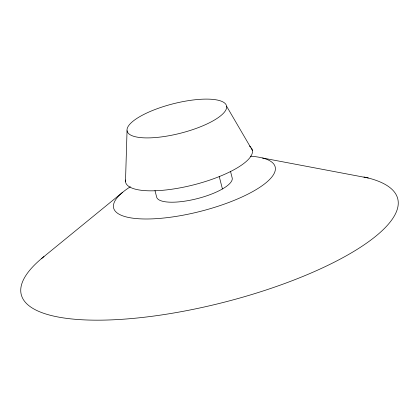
<?xml version="1.0" encoding="UTF-8"?>
<svg xmlns="http://www.w3.org/2000/svg" width="419" height="419" viewBox="0 0 419 419"><rect width="100%" height="100%" fill="white"/><g stroke="black" fill="none" stroke-linecap="round" stroke-linejoin="round"><path stroke-width="0.63" d="M125.485 181.726L127.046 130.759M41.748 258.387L122.432 192.483M262.545 158L368.327 178.012M226.611 106.258A51.286 15.168 -14.3 0 1 153.977 137.662A51.286 15.168 -14.3 0 1 149.897 111.606A51.286 15.168 -14.3 0 1 226.611 106.258L252.432 150.479M230.476 171.24L232.236 178.154A38.977 11.528 -14.3 0 1 196.197 198.899A38.977 11.528 -14.3 0 1 156.57 196.778L154.967 190.493M219.221 176.399L222.421 188.964M363.943 176.986A194.248 57.44 -14.3 0 1 340.207 259.104A194.248 57.44 -14.3 0 1 94.725 320.163A194.248 57.44 -14.3 0 1 43.958 256.575M250.295 156.187A83.339 24.642 -14.3 0 1 254.899 190.336A83.339 24.642 -14.3 0 1 142.664 218.943A83.339 24.642 -14.3 0 1 130.356 186.759M251.321 147.865A65.39 19.337 -14.3 0 1 193.819 184.816A65.39 19.337 -14.3 0 1 125.464 179.997M249.488 146.048A65.39 19.337 -14.3 0 1 250.51 146.917"/></g></svg>
